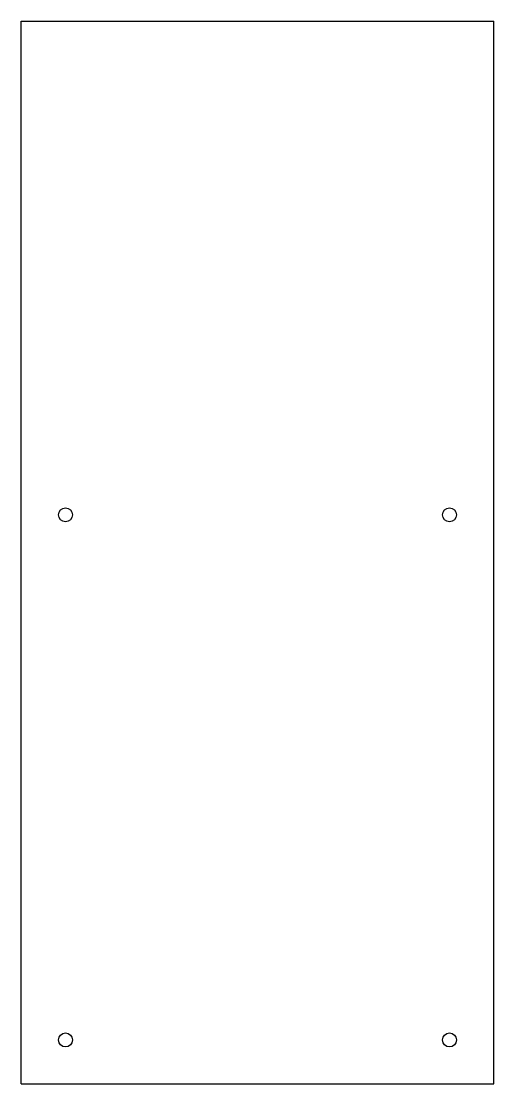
# Model space of a CAD drawing. Header units: millimetres. Extents: x 0 to 270, y -607 to 0.
import ezdxf

# ---------------------------------------------------------------- set-up
doc = ezdxf.new("R2010")
doc.units = ezdxf.units.MM
doc.layers.add('flat', color=7, linetype='CONTINUOUS')

msp = doc.modelspace()

# ---------------------------------------------------------------- linework, layer by layer
at = {"layer": 'flat'}
for p, q in [((0, -607), (0, 0)), ((0, 0), (270, 0)), ((270, -607), (270, 0)), ((0, -607), (270, -607))]:
    msp.add_line(p, q, dxfattribs=at)
for centre in [(25.3, -282), (244.7, -282), (25.3, -582), (244.7, -582)]:
    msp.add_circle(centre, 4, dxfattribs=at)

doc.saveas('drawing.dxf')
